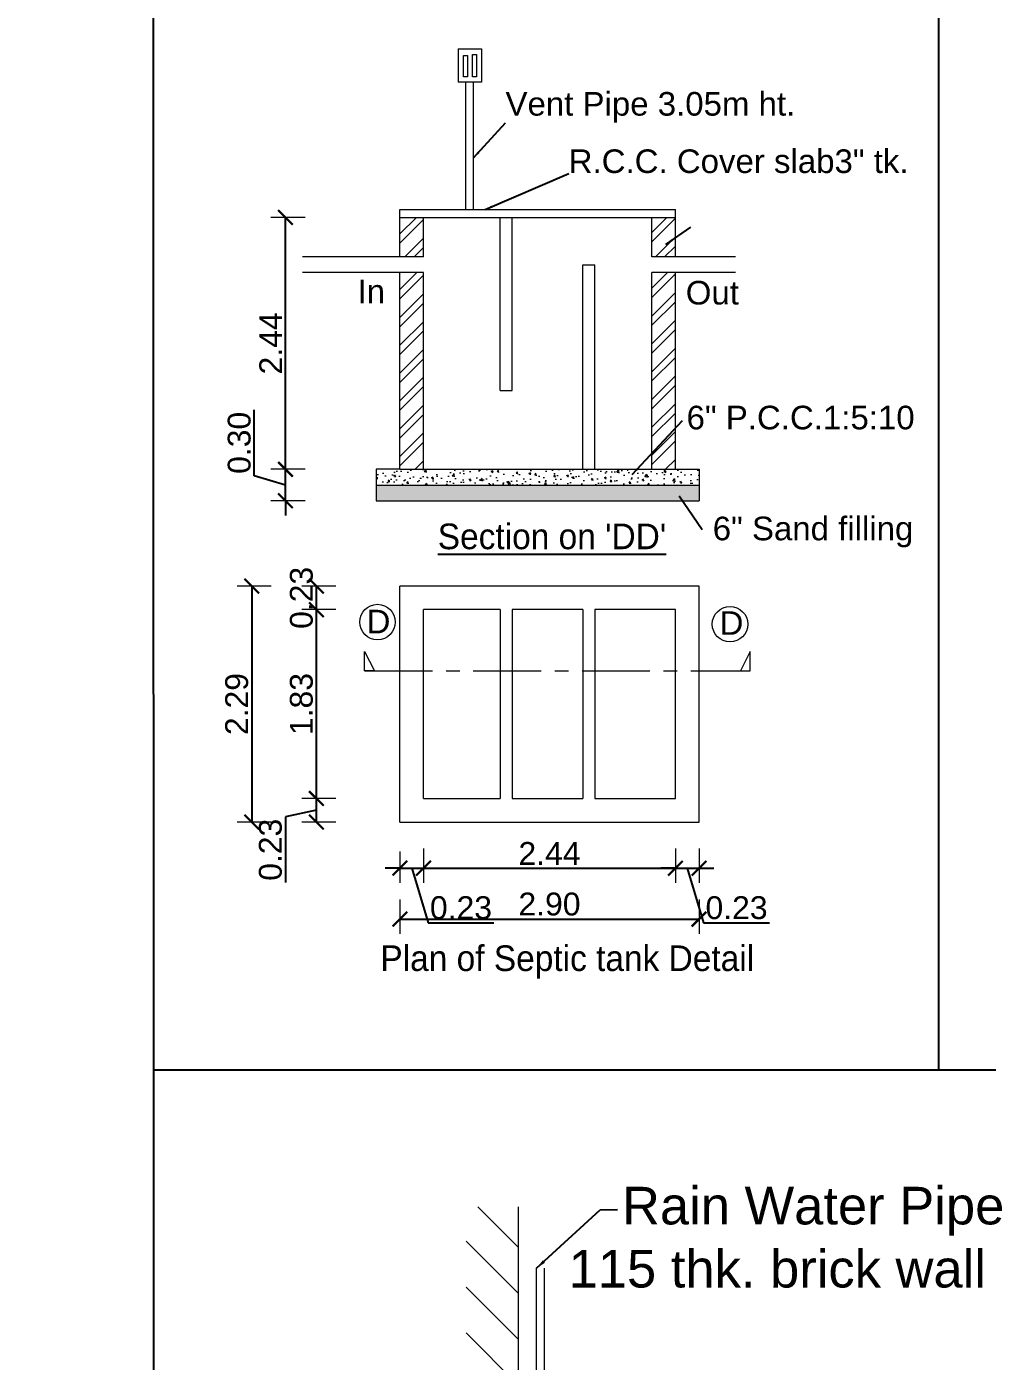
# Model space of a CAD drawing. Header units: metres. Extents: x 8742 to 14639, y -4028 to 1902.
# Drawn here: x 8802.28 to 8812.23, y 1840.55 to 1854.39 of the extents above; entities that cross this region are included whole.
import ezdxf

# ---------------------------------------------------------------- set-up
doc = ezdxf.new("R2010")
doc.units = ezdxf.units.M
doc.linetypes.add('CENTER', pattern=[2, 1.25, -0.25, 0.25, -0.25])
for name, color, linetype, lineweight in [('DIM', 8, 'Continuous', 25), ('Hatch', 8, 'Continuous', 13), ('others', 4, 'Continuous', 15), ('TEXT', 3, 'Continuous', 25)]:
    doc.layers.add(name, color=color, linetype=linetype, lineweight=lineweight)
doc.styles.get("Standard").update_dxf_attribs({"font": 'arial.ttf'})
doc.dimstyles.new('mohan', dxfattribs={"dimscale": 0.03, "dimtxt": 10, "dimasz": 4.5, "dimexe": 4.5, "dimexo": 9, "dimgap": 3, "dimtad": 1, "dimzin": 0, "dimdsep": 46, "dimtxsty": 'Standard', "dimblk": 'ARCHTICK', "dimcen": 0.09, "dimclrd": 8, "dimclre": 9, "dimclrt": 3, "dimadec": 0, "dimazin": 0, "dimtfac": 1, "dimtix": 1, "dimtmove": 2, "dimatfit": 0, "dimfxl": 0, "dimtolj": 1, "dimtzin": 0, "dimlwd": -1, "dimarcsym": 0})

# ---------------------------------------------------------------- blocks, each defined once
blk = doc.blocks.new('_ArchTick')
at = {"color": 0, "linetype": 'ByBlock', "const_width": 0.15}
blk.add_lwpolyline([(-0.5, -0.5), (0.5, 0.5)], dxfattribs=at)
blk = doc.blocks.new('*D307')
at = {"layer": 'Defpoints', "color": 0, "ltscale": 7}
for p in [(2.188, 3.591), (4.158, 3.591), (3.724, 3.157)]:
    blk.add_point(p, dxfattribs=at)
at = {"layer": 'DIM', "color": 9, "linetype": 'Continuous', "lineweight": -2, "ltscale": 7}
for p, q in [((2.548, 3.591), (1.918, 3.591)), ((2.548, 3.157), (1.918, 3.157))]:
    blk.add_line(p, q, dxfattribs=at)
at = {"layer": 'DIM', "color": 8, "linetype": 'Continuous', "ltscale": 7}
for p, q in [((2.188, 3.157), (2.188, 3.591)), ((2.188, 3.374), (1.617, 3.254)), ((1.617, 3.254), (1.617, 2.043))]:
    blk.add_line(p, q, dxfattribs=at)
at = {"layer": 'DIM', "color": 8, "ltscale": 7, "xscale": 0.27, "yscale": 0.27, "zscale": 0.27}
for p, rotation in [((2.188, 3.591), 90), ((2.188, 3.157), 270)]:
    blk.add_blockref('_ArchTick', p, dxfattribs=dict(at, rotation=rotation))
at = {"layer": 'DIM', "color": 3, "ltscale": 7, "insert": (1.343, 2.648), "char_height": 0.42, "attachment_point": 5, "rotation": 90}
blk.add_mtext('\\A1;0.23', dxfattribs=at)
blk = doc.blocks.new('*D308')
at = {"layer": 'Defpoints', "color": 0, "ltscale": 7}
for p in [(2.188, 7.066), (4.158, 7.066), (4.158, 3.591)]:
    blk.add_point(p, dxfattribs=at)
at = {"layer": 'DIM', "color": 9, "linetype": 'Continuous', "lineweight": -2, "ltscale": 7}
for p, q in [((2.548, 7.066), (1.918, 7.066)), ((2.548, 3.591), (1.918, 3.591))]:
    blk.add_line(p, q, dxfattribs=at)
at = {"layer": 'DIM', "color": 8, "linetype": 'Continuous', "ltscale": 7}
blk.add_line((2.188, 3.591), (2.188, 7.066), dxfattribs=at)
at = {"layer": 'DIM', "color": 8, "ltscale": 7, "xscale": 0.27, "yscale": 0.27, "zscale": 0.27}
for p, rotation in [((2.188, 7.066), 90), ((2.188, 3.591), 270)]:
    blk.add_blockref('_ArchTick', p, dxfattribs=dict(at, rotation=rotation))
at = {"layer": 'DIM', "color": 3, "ltscale": 7, "insert": (1.913, 5.329), "char_height": 0.42, "attachment_point": 5, "rotation": 90}
blk.add_mtext('\\A1;1.83', dxfattribs=at)
blk = doc.blocks.new('*D309')
at = {"layer": 'Defpoints', "color": 0, "ltscale": 7}
for p in [(2.188, 7.5), (4.158, 7.5), (4.158, 7.066)]:
    blk.add_point(p, dxfattribs=at)
at = {"layer": 'DIM', "color": 9, "linetype": 'Continuous', "lineweight": -2, "ltscale": 7}
for p, q in [((2.548, 7.5), (1.918, 7.5)), ((2.548, 7.066), (1.918, 7.066))]:
    blk.add_line(p, q, dxfattribs=at)
at = {"layer": 'DIM', "color": 8, "linetype": 'Continuous', "ltscale": 7}
blk.add_line((2.188, 7.066), (2.188, 7.5), dxfattribs=at)
at = {"layer": 'DIM', "color": 8, "ltscale": 7, "xscale": 0.27, "yscale": 0.27, "zscale": 0.27}
for p, rotation in [((2.188, 7.5), 90), ((2.188, 7.066), 270)]:
    blk.add_blockref('_ArchTick', p, dxfattribs=dict(at, rotation=rotation))
at = {"layer": 'DIM', "color": 3, "ltscale": 7, "insert": (1.913, 7.283), "char_height": 0.42, "attachment_point": 5, "rotation": 90}
blk.add_mtext('\\A1;0.23', dxfattribs=at)
blk = doc.blocks.new('*D310')
at = {"layer": 'Defpoints', "color": 0, "ltscale": 7}
for p in [(3.724, 7.5), (0.998, 3.157), (3.724, 3.157)]:
    blk.add_point(p, dxfattribs=at)
at = {"layer": 'DIM', "color": 9, "linetype": 'Continuous', "lineweight": -2, "ltscale": 7}
for p, q in [((1.358, 7.5), (0.728, 7.5)), ((1.358, 3.157), (0.728, 3.157))]:
    blk.add_line(p, q, dxfattribs=at)
at = {"layer": 'DIM', "color": 8, "linetype": 'Continuous', "ltscale": 7}
blk.add_line((0.998, 7.5), (0.998, 3.157), dxfattribs=at)
at = {"layer": 'DIM', "color": 8, "ltscale": 7, "xscale": 0.27, "yscale": 0.27, "zscale": 0.27}
for p, rotation in [((0.998, 7.5), 90), ((0.998, 3.157), 270)]:
    blk.add_blockref('_ArchTick', p, dxfattribs=dict(at, rotation=rotation))
at = {"layer": 'DIM', "color": 3, "ltscale": 7, "insert": (0.724, 5.329), "char_height": 0.42, "attachment_point": 5, "rotation": 90}
blk.add_mtext('\\A1;2.29', dxfattribs=at)
blk = doc.blocks.new('*D311')
at = {"layer": 'Defpoints', "color": 0, "ltscale": 7}
for p in [(4.158, 3.591), (3.724, 3.157), (4.158, 2.309)]:
    blk.add_point(p, dxfattribs=at)
at = {"layer": 'DIM', "color": 9, "linetype": 'Continuous', "lineweight": -2, "ltscale": 7}
for p, q in [((3.724, 2.617), (3.724, 2.039)), ((4.158, 2.669), (4.158, 2.039))]:
    blk.add_line(p, q, dxfattribs=at)
at = {"layer": 'DIM', "color": 8, "linetype": 'Continuous', "ltscale": 7}
for p, q in [((3.724, 2.309), (3.454, 2.309)), ((3.724, 2.309), (4.158, 2.309)), ((3.724, 2.309), (4.158, 2.309)), ((3.941, 2.309), (4.242, 1.305)), ((4.158, 2.309), (4.428, 2.309)), ((4.242, 1.305), (5.453, 1.305))]:
    blk.add_line(p, q, dxfattribs=at)
at = {"layer": 'DIM', "color": 8, "ltscale": 7, "xscale": 0.27, "yscale": 0.27, "zscale": 0.27}
blk.add_blockref('_ArchTick', (3.724, 2.309), dxfattribs=at)
at = {"layer": 'DIM', "color": 8, "ltscale": 7, "xscale": 0.27, "yscale": 0.27, "zscale": 0.27, "rotation": 180}
blk.add_blockref('_ArchTick', (4.158, 2.309), dxfattribs=at)
at = {"layer": 'DIM', "color": 3, "ltscale": 7, "insert": (4.847, 1.58), "char_height": 0.42, "attachment_point": 5}
blk.add_mtext('\\A1;0.23', dxfattribs=at)
blk = doc.blocks.new('*D312')
at = {"layer": 'Defpoints', "color": 0, "ltscale": 7}
for p in [(4.158, 3.591), (8.791, 3.591), (8.791, 2.309)]:
    blk.add_point(p, dxfattribs=at)
at = {"layer": 'DIM', "color": 9, "linetype": 'Continuous', "lineweight": -2, "ltscale": 7}
for p, q in [((4.158, 2.669), (4.158, 2.039)), ((8.791, 2.669), (8.791, 2.039))]:
    blk.add_line(p, q, dxfattribs=at)
at = {"layer": 'DIM', "color": 8, "linetype": 'Continuous', "ltscale": 7}
blk.add_line((4.158, 2.309), (8.791, 2.309), dxfattribs=at)
at = {"layer": 'DIM', "color": 8, "ltscale": 7, "xscale": 0.27, "yscale": 0.27, "zscale": 0.27, "rotation": 180}
blk.add_blockref('_ArchTick', (4.158, 2.309), dxfattribs=at)
at = {"layer": 'DIM', "color": 8, "ltscale": 7, "xscale": 0.27, "yscale": 0.27, "zscale": 0.27}
blk.add_blockref('_ArchTick', (8.791, 2.309), dxfattribs=at)
at = {"layer": 'DIM', "color": 3, "ltscale": 7, "insert": (6.475, 2.58), "char_height": 0.42, "attachment_point": 5}
blk.add_mtext('\\A1;2.44', dxfattribs=at)
blk = doc.blocks.new('*D313')
at = {"layer": 'Defpoints', "color": 0, "ltscale": 7}
for p in [(8.791, 3.591), (9.226, 3.591), (9.226, 2.309)]:
    blk.add_point(p, dxfattribs=at)
at = {"layer": 'DIM', "color": 9, "linetype": 'Continuous', "lineweight": -2, "ltscale": 7}
for p, q in [((8.791, 2.669), (8.791, 2.039)), ((9.226, 2.669), (9.226, 2.039))]:
    blk.add_line(p, q, dxfattribs=at)
at = {"layer": 'DIM', "color": 8, "linetype": 'Continuous', "ltscale": 7}
for p, q in [((8.791, 2.309), (8.521, 2.309)), ((8.791, 2.309), (9.226, 2.309)), ((8.791, 2.309), (9.226, 2.309)), ((9.008, 2.309), (9.31, 1.305)), ((9.226, 2.309), (9.496, 2.309)), ((9.31, 1.305), (10.52, 1.305))]:
    blk.add_line(p, q, dxfattribs=at)
at = {"layer": 'DIM', "color": 8, "ltscale": 7, "xscale": 0.27, "yscale": 0.27, "zscale": 0.27}
blk.add_blockref('_ArchTick', (8.791, 2.309), dxfattribs=at)
at = {"layer": 'DIM', "color": 8, "ltscale": 7, "xscale": 0.27, "yscale": 0.27, "zscale": 0.27, "rotation": 180}
blk.add_blockref('_ArchTick', (9.226, 2.309), dxfattribs=at)
at = {"layer": 'DIM', "color": 3, "ltscale": 7, "insert": (9.915, 1.58), "char_height": 0.42, "attachment_point": 5}
blk.add_mtext('\\A1;0.23', dxfattribs=at)
blk = doc.blocks.new('*D314')
at = {"layer": 'Defpoints', "color": 0, "ltscale": 7}
for p in [(3.724, 3.157), (9.226, 3.157), (9.226, 1.372)]:
    blk.add_point(p, dxfattribs=at)
at = {"layer": 'DIM', "color": 9, "linetype": 'Continuous', "lineweight": -2, "ltscale": 7}
for p, q in [((3.724, 1.732), (3.724, 1.102)), ((9.226, 1.732), (9.226, 1.102))]:
    blk.add_line(p, q, dxfattribs=at)
at = {"layer": 'DIM', "color": 8, "linetype": 'Continuous', "ltscale": 7}
blk.add_line((3.724, 1.372), (9.226, 1.372), dxfattribs=at)
at = {"layer": 'DIM', "color": 8, "ltscale": 7, "xscale": 0.27, "yscale": 0.27, "zscale": 0.27, "rotation": 180}
blk.add_blockref('_ArchTick', (3.724, 1.372), dxfattribs=at)
at = {"layer": 'DIM', "color": 8, "ltscale": 7, "xscale": 0.27, "yscale": 0.27, "zscale": 0.27}
blk.add_blockref('_ArchTick', (9.226, 1.372), dxfattribs=at)
at = {"layer": 'DIM', "color": 3, "ltscale": 7, "insert": (6.475, 1.647), "char_height": 0.42, "attachment_point": 5}
blk.add_mtext('\\A1;2.90', dxfattribs=at)
blk = doc.blocks.new('*D315')
at = {"layer": 'Defpoints', "color": 0, "ltscale": 7}
for p in [(1.619, 9.648), (3.289, 9.648), (3.289, 9.069)]:
    blk.add_point(p, dxfattribs=at)
at = {"layer": 'DIM', "color": 8, "linetype": 'Continuous', "ltscale": 7}
for p, q in [((1.044, 9.53), (1.044, 10.74)), ((1.619, 9.648), (1.619, 9.918)), ((1.619, 9.069), (1.619, 9.648)), ((1.619, 9.069), (1.619, 9.648)), ((1.619, 9.358), (1.044, 9.53)), ((1.619, 9.069), (1.619, 8.799))]:
    blk.add_line(p, q, dxfattribs=at)
at = {"layer": 'DIM', "color": 9, "linetype": 'Continuous', "lineweight": -2, "ltscale": 7}
for p, q in [((1.979, 9.648), (1.349, 9.648)), ((1.979, 9.069), (1.349, 9.069))]:
    blk.add_line(p, q, dxfattribs=at)
at = {"layer": 'DIM', "color": 8, "ltscale": 7, "xscale": 0.27, "yscale": 0.27, "zscale": 0.27}
for p, rotation in [((1.619, 9.648), 270), ((1.619, 9.069), 90)]:
    blk.add_blockref('_ArchTick', p, dxfattribs=dict(at, rotation=rotation))
at = {"layer": 'DIM', "color": 3, "ltscale": 7, "insert": (0.77, 10.135), "char_height": 0.42, "attachment_point": 5, "rotation": 90}
blk.add_mtext('\\A1;0.30', dxfattribs=at)
blk = doc.blocks.new('*D316')
at = {"layer": 'Defpoints', "color": 0, "ltscale": 7}
for p in [(1.619, 14.281), (3.724, 14.281), (3.289, 9.648)]:
    blk.add_point(p, dxfattribs=at)
at = {"layer": 'DIM', "color": 9, "linetype": 'Continuous', "lineweight": -2, "ltscale": 7}
for p, q in [((1.979, 14.281), (1.349, 14.281)), ((1.979, 9.648), (1.349, 9.648))]:
    blk.add_line(p, q, dxfattribs=at)
at = {"layer": 'DIM', "color": 8, "linetype": 'Continuous', "ltscale": 7}
blk.add_line((1.619, 9.648), (1.619, 14.281), dxfattribs=at)
at = {"layer": 'DIM', "color": 8, "ltscale": 7, "xscale": 0.27, "yscale": 0.27, "zscale": 0.27}
for p, rotation in [((1.619, 14.281), 90), ((1.619, 9.648), 270)]:
    blk.add_blockref('_ArchTick', p, dxfattribs=dict(at, rotation=rotation))
at = {"layer": 'DIM', "color": 3, "ltscale": 7, "insert": (1.348, 11.964), "char_height": 0.42, "attachment_point": 5, "rotation": 90}
blk.add_mtext('\\A1;2.44', dxfattribs=at)
blk = doc.blocks.new('vcvc')
at = {"layer": 'Hatch', "ltscale": 7}
h = blk.add_hatch(dxfattribs=at)
h.set_pattern_fill('ANSI31', color=8, scale=4.697208, angle=90, style=0)
h.set_pattern_definition([(135, (-1564.96364, 2472.34003), (-0.41517844, -0.41517844), [])])
h.paths.add_polyline_path([(1581.391, 549.491), (1580.451, 549.491), (1580.451, 543.704), (1578.202, 543.704), (1578.202, 542.765), (1581.391, 542.765)])
at = {"layer": 'others', "ltscale": 7}
blk.add_line((1581.391, 549.491), (1581.391, 542.765), dxfattribs=at)
at = {"layer": 'others'}
for p, q in [((1581.722, 543.132), (1581.722, 548.379)), ((1581.722, 543.104), (1581.722, 548.379)), ((1581.866, 543.241), (1581.866, 548.379))]:
    blk.add_line(p, q, dxfattribs=at)
at = {"layer": 'TEXT', "ltscale": 7}
for s, p in [('Rain Water Pipe', (1583.264, 549.171)), ('115 thk. brick wall', (1582.3, 548.032))]:
    blk.add_text(s, height=0.67849, dxfattribs=at).set_placement(p)
at = {"layer": 'TEXT'}
blk.add_leader([(1581.722, 548.379), (1582.868, 549.433), (1583.18, 549.439)], dimstyle='mohan', override={"dimscale": 0.04, "dimtxt": 7, "dimgap": 1, "dimtad": 1, "dimdec": 2, "dimzin": 3, "dimlunit": 2, "dimtdec": 2, "dimtix": 0, "dimtofl": 1, "dimtmove": 1}, dxfattribs=at)
blk = doc.blocks.new('A$C36A64726')
at = {"layer": 'Hatch'}
h = blk.add_hatch(dxfattribs=at)
h.set_pattern_fill('ANSI32', color=256, scale=0.96525, style=0)
h.set_pattern_definition([(45, (-1482.24905, 997.06046), (-0.25595056, 0.25595056), []), (45, (-1482.0784, 997.06046), (-0.25595056, 0.25595056), [])])
h.paths.add_polyline_path([(4.158, 13.267), (3.724, 13.267), (3.724, 9.648), (4.158, 9.648)])
h.paths.add_polyline_path([(3.724, 13.557), (4.158, 13.557), (4.158, 14.281), (3.724, 14.281)])
h.paths.add_polyline_path([(8.791, 9.648), (8.791, 13.267), (8.357, 13.267), (8.357, 9.648)])
h.paths.add_polyline_path([(8.357, 13.557), (8.791, 13.557), (8.791, 14.281), (8.357, 14.281)])
h = blk.add_hatch(dxfattribs=at)
h.set_pattern_fill('AR-CONC', color=256, scale=0.048262, style=0)
h.set_pattern_definition([(50, (-1482.24905, 997.06046), (0.346167696, -0.03028575), [0.036196875, -0.398165625]), (355, (-1482.24905, 997.06046), (-0.06696486, 0.36302673), [0.0289575, -0.3185325]), (100.4514, (-1482.2202, 997.05794), (0.27920309, 0.33274076), [0.03076261, -0.33838871]), (46.1842, (-1482.24905, 997.157), (0.51507721, -0.07988361), [0.05429531, -0.59724844]), (96.6356, (-1482.2061, 997.15033), (0.45109159, 0.47013364), [0.04614392, -0.50758299]), (351.1842, (-1482.24905, 997.157), (0.45109122, 0.47013399), [0.04343625, -0.47779875]), (21, (-1482.20078, 997.13286), (0.288082266, -0.19431394), [0.036196875, -0.398165625]), (326, (-1482.2008, 997.13286), (0.11743006, 0.34997554), [0.0289575, -0.3185325]), (71.4514, (-1482.17678, 997.11666), (0.405512446, 0.15566128), [0.03076261, -0.33838871]), (37.5, (-1482.24905, 997.06046), (0.00586865, 0.160662896), [0, -0.3146715, 0, -0.32335875, 0, -0.319739063]), (7.5, (-1482.24905, 997.06046), (0.126963936, 0.190352952), [0, -0.18436275, 0, -0.307432125, 0, -0.121862812]), (327.5, (-1482.35667, 997.06046), (0.257636053, -0.010885545), [0, -0.12065625, 0, -0.3764475, 0, -0.499516875]), (317.5, (-1482.40494, 997.06046), (0.281460225, 0.048313167), [0, -0.156853125, 0, -0.24999975, 0, -0.354729375])])
h.paths.add_polyline_path([(3.724, 9.648), (3.289, 9.648), (3.289, 9.358), (9.226, 9.358), (9.226, 9.648), (8.791, 9.648)])
h = blk.add_hatch(dxfattribs=at)
h.set_pattern_fill('AR-SAND', color=256, scale=0.048262, style=0)
h.set_pattern_definition([(37.5, (-1482.24905, 997.06046), (-0.003040217, 0.092993332), [0, -0.073359, 0, -0.08204625, 0, -0.0784265625]), (7.5, (-1482.24905, 997.06046), (0.085413848, 0.1362038245), [0, -0.03957525, 0, -0.066119625, 0, -0.0253378125]), (327.5, (-1482.30841, 997.06046), (0.1502962716, 0.00027312), [0, -0.02413125, 0, -0.0868725, 0, -0.113416875]), (317.5, (-1482.30841, 997.06046), (0.145083185, 0.042358817), [0, -0.012065625, 0, -0.05694975, 0, -0.065154375])])
h.paths.add_polyline_path([(3.289, 9.358), (3.289, 9.069), (9.226, 9.069), (9.226, 9.358)])
at = {"layer": 'others'}
for p, q in [((4.793, 17.381), (4.793, 16.771)), ((4.793, 17.381), (5.227, 17.381)), ((5.227, 17.381), (5.227, 16.771)), ((5.227, 16.771), (4.793, 16.771)), ((4.934, 14.426), (4.934, 16.771)), ((5.078, 14.426), (5.078, 16.771)), ((3.724, 14.426), (8.791, 14.426)), ((3.724, 13.557), (3.724, 14.426)), ((3.724, 14.281), (8.791, 14.281)), ((4.158, 13.557), (4.158, 14.281)), ((5.57, 11.096), (5.57, 14.281)), ((5.787, 11.096), (5.787, 14.281)), ((8.357, 13.557), (8.357, 14.281)), ((8.791, 13.557), (8.791, 14.426)), ((4.158, 13.557), (1.933, 13.557)), ((9.896, 13.557), (8.357, 13.557)), ((4.158, 13.267), (1.933, 13.267)), ((3.724, 9.648), (3.724, 13.267)), ((4.158, 9.648), (4.158, 13.267)), ((7.09, 9.648), (7.09, 13.412)), ((7.09, 13.412), (7.307, 13.412)), ((7.307, 9.648), (7.307, 13.412)), ((8.357, 9.648), (8.357, 13.267)), ((9.896, 13.267), (8.357, 13.267)), ((8.791, 9.648), (8.791, 13.267)), ((5.57, 11.096), (5.787, 11.096)), ((3.724, 9.648), (3.289, 9.648)), ((3.289, 9.648), (3.289, 9.069)), ((3.724, 9.648), (8.791, 9.648)), ((8.791, 9.648), (9.226, 9.648)), ((9.226, 9.648), (9.226, 9.069)), ((3.289, 9.358), (9.226, 9.358)), ((3.289, 9.069), (9.226, 9.069)), ((9.226, 7.5), (3.724, 7.5)), ((3.724, 3.157), (3.724, 7.5)), ((9.226, 3.157), (9.226, 7.5)), ((5.57, 7.066), (4.158, 7.066)), ((4.158, 3.591), (4.158, 7.066)), ((5.57, 7.066), (5.57, 3.591)), ((7.09, 7.066), (5.787, 7.066)), ((5.787, 7.066), (5.787, 3.591)), ((7.09, 7.066), (7.09, 3.591)), ((8.791, 7.066), (7.307, 7.066)), ((7.307, 7.066), (7.307, 3.591)), ((8.791, 3.591), (8.791, 7.066)), ((8.791, 3.591), (8.791, 7.066)), ((4.158, 3.591), (5.57, 3.591)), ((5.787, 3.591), (7.09, 3.591)), ((7.307, 3.591), (8.791, 3.591)), ((3.724, 3.157), (9.226, 3.157))]:
    blk.add_line(p, q, dxfattribs=at)
at = {"layer": 'others', "linetype": 'CENTER', "ltscale": 7}
for p, q in [((3.073, 5.94), (3.073, 6.295)), ((10.166, 5.94), (10.166, 6.295))]:
    blk.add_line(p, q, dxfattribs=at)
at = {"layer": 'others', "color": 2, "linetype": 'ByBlock', "ltscale": 7}
for p, q in [((3.073, 6.295), (3.254, 5.94)), ((10.166, 6.295), (9.985, 5.94))]:
    blk.add_line(p, q, dxfattribs=at)
at = {"layer": 'others', "linetype": 'CENTER'}
blk.add_line((3.073, 5.94), (10.166, 5.94), dxfattribs=at)
at = {"layer": 'others'}
for points in [[(4.896, 17.264), (4.967, 17.264), (4.967, 16.871), (4.896, 16.871)], [(5.058, 17.277), (5.13, 17.277), (5.13, 16.871), (5.058, 16.871)]]:
    blk.add_lwpolyline(points, close=True, dxfattribs=at)
at = {"layer": 'others', "linetype": 'CENTER', "ltscale": 7}
for points in [[(3.254, 5.94), (3.073, 5.94), (3.073, 6.295), (3.254, 5.94)], [(9.985, 5.94), (10.166, 5.94), (10.166, 6.295), (9.985, 5.94)]]:
    blk.add_lwpolyline(points, dxfattribs=at)
at = {"layer": 'others', "color": 2, "linetype": 'ByBlock', "ltscale": 7}
for centre in [(3.312, 6.838), (9.795, 6.798)]:
    blk.add_circle(centre, 0.326, dxfattribs=at)
at = {"layer": 'others', "linetype": 'CENTER', "ltscale": 7}
for points in [[(3.073, 5.94), (3.073, 6.295), (3.254, 5.94), (3.073, 5.94)], [(10.166, 5.94), (10.166, 6.295), (9.985, 5.94), (10.166, 5.94)]]:
    blk.add_solid(points, dxfattribs=at)
at = {"layer": 'TEXT', "width": 0.933333}
for s, p in [("%%USection on 'DD'", (4.42, 8.178)), (' Plan of Septic tank Detail', (3.194, 0.417))]:
    blk.add_text(s, height=0.4719, dxfattribs=at).set_placement(p)
at = {"layer": 'TEXT'}
for p in [(3.112, 6.63), (9.603, 6.603)]:
    blk.add_text('D', height=0.434, dxfattribs=at).set_placement(p)
at = {"layer": 'TEXT', "ltscale": 7, "attachment_point": 7}
for s, insert, char_height in [('Vent Pipe 3.05m ht.', (5.666, 16.024), 0.43436), ('R.C.C. Cover slab3" tk.', (6.828, 15.093), 0.43436), ('In', (2.944, 12.703), 0.4344), ('Out', (8.981, 12.674), 0.4344), ('6" P.C.C.1:5:10', (8.996, 10.377), 0.43436), ('6" Sand filling', (9.477, 8.211), 0.43436)]:
    blk.add_mtext(s, dxfattribs=dict(at, insert=insert, char_height=char_height))
at = {"layer": 'DIM', "ltscale": 7}
for base, p1, p2, text, picture, middle in [((1.619, 14.281), (3.289, 9.648), (3.724, 14.281), '2.44', '*D316', (1.348, 11.964)), ((1.619, 9.648), (3.289, 9.069), (3.289, 9.648), '0.30', '*D315', (0.77, 9.59)), ((0.998, 3.157), (3.724, 7.5), (3.724, 3.157), '2.29', '*D310', (0.724, 5.329)), ((2.188, 7.066), (4.158, 3.591), (4.158, 7.066), '1.83', '*D308', (1.913, 5.329))]:
    dim = blk.add_linear_dim(base=base, p1=p1, p2=p2, angle=90, text=text, dimstyle='mohan', override={"dimscale": 0.06, "dimtxt": 7, "dimgap": 1, "dimtad": 1, "dimdec": 2, "dimzin": 3, "dimlunit": 2, "dimtdec": 2, "dimtix": 0, "dimtofl": 1, "dimtmove": 1}, dxfattribs=at)
    dim.commit()
    dim.dimension.update_dxf_attribs({"geometry": picture, "text_midpoint": middle})
for base, p1, p2, picture, middle in [((2.188, 7.5), (4.158, 7.066), (4.158, 7.5), '*D309', (2.188, 7.283)), ((2.188, 3.591), (3.724, 3.157), (4.158, 3.591), '*D307', (1.617, 3.194))]:
    dim = blk.add_linear_dim(base=base, p1=p1, p2=p2, angle=90, text='0.23', dimstyle='mohan', override={"dimscale": 0.06, "dimtxt": 7, "dimgap": 1, "dimtad": 1, "dimdec": 2, "dimzin": 3, "dimlunit": 2, "dimtdec": 2, "dimtix": 0, "dimtofl": 1, "dimtmove": 1}, dxfattribs=at)
    dim.commit()
    dim.dimension.update_dxf_attribs({"geometry": picture, "text_midpoint": middle, "dimtype": 160})
for base, p1, p2, text, picture, middle in [((4.158, 2.309), (3.724, 3.157), (4.158, 3.591), '0.23', '*D311', (4.302, 1.58)), ((8.791, 2.309), (4.158, 3.591), (8.791, 3.591), '2.44', '*D312', (6.475, 2.58)), ((9.226, 2.309), (8.791, 3.591), (9.226, 3.591), '0.23', '*D313', (9.37, 1.58)), ((9.226, 1.372), (3.724, 3.157), (9.226, 3.157), '2.90', '*D314', (6.475, 1.647))]:
    dim = blk.add_linear_dim(base=base, p1=p1, p2=p2, text=text, dimstyle='mohan', override={"dimscale": 0.06, "dimtxt": 7, "dimgap": 1, "dimtad": 1, "dimdec": 2, "dimzin": 3, "dimlunit": 2, "dimtdec": 2, "dimtix": 0, "dimtofl": 1, "dimtmove": 1}, dxfattribs=at)
    dim.commit()
    dim.dimension.update_dxf_attribs({"geometry": picture, "text_midpoint": middle})
at = {"layer": 'TEXT', "ltscale": 7}
for points in [[(5.078, 15.378), (5.666, 16.024)], [(5.291, 14.426), (6.828, 15.093)], [(8.617, 13.784), (9.072, 14.105)], [(7.994, 9.553), (8.921, 10.543)], [(8.859, 9.162), (9.285, 8.542)]]:
    blk.add_leader(points, dimstyle='mohan', override={"dimgap": 0.0625, "dimtad": 0, "dimfxl": 6}, dxfattribs=at)

msp = doc.modelspace()

# ---------------------------------------------------------------- linework, layer by layer
at = {"color": 8}
for p, q in [((8803.596, 1829.925), (8803.594, 1875.941)), ((8811.732, 1843.574), (8811.732, 1854.807)), ((8803.596, 1843.574), (8819.868, 1843.575))]:
    msp.add_line(p, q, dxfattribs=at)

# ---------------------------------------------------------------- block references
at = {"color": 10, "xscale": 0.5742312426191165, "yscale": 0.5742312426191165, "zscale": 0.5742312426191165}
msp.add_blockref('vcvc', (7899.289, 1526.622), dxfattribs=at)
at = {"layer": 'Hatch', "linetype": 'Continuous', "xscale": 0.5634451350665812, "yscale": 0.5634451350665812, "zscale": 0.5634451350665812}
msp.add_blockref('A$C36A64726', (8804.049, 1844.365), dxfattribs=at)

doc.saveas('drawing.dxf')
